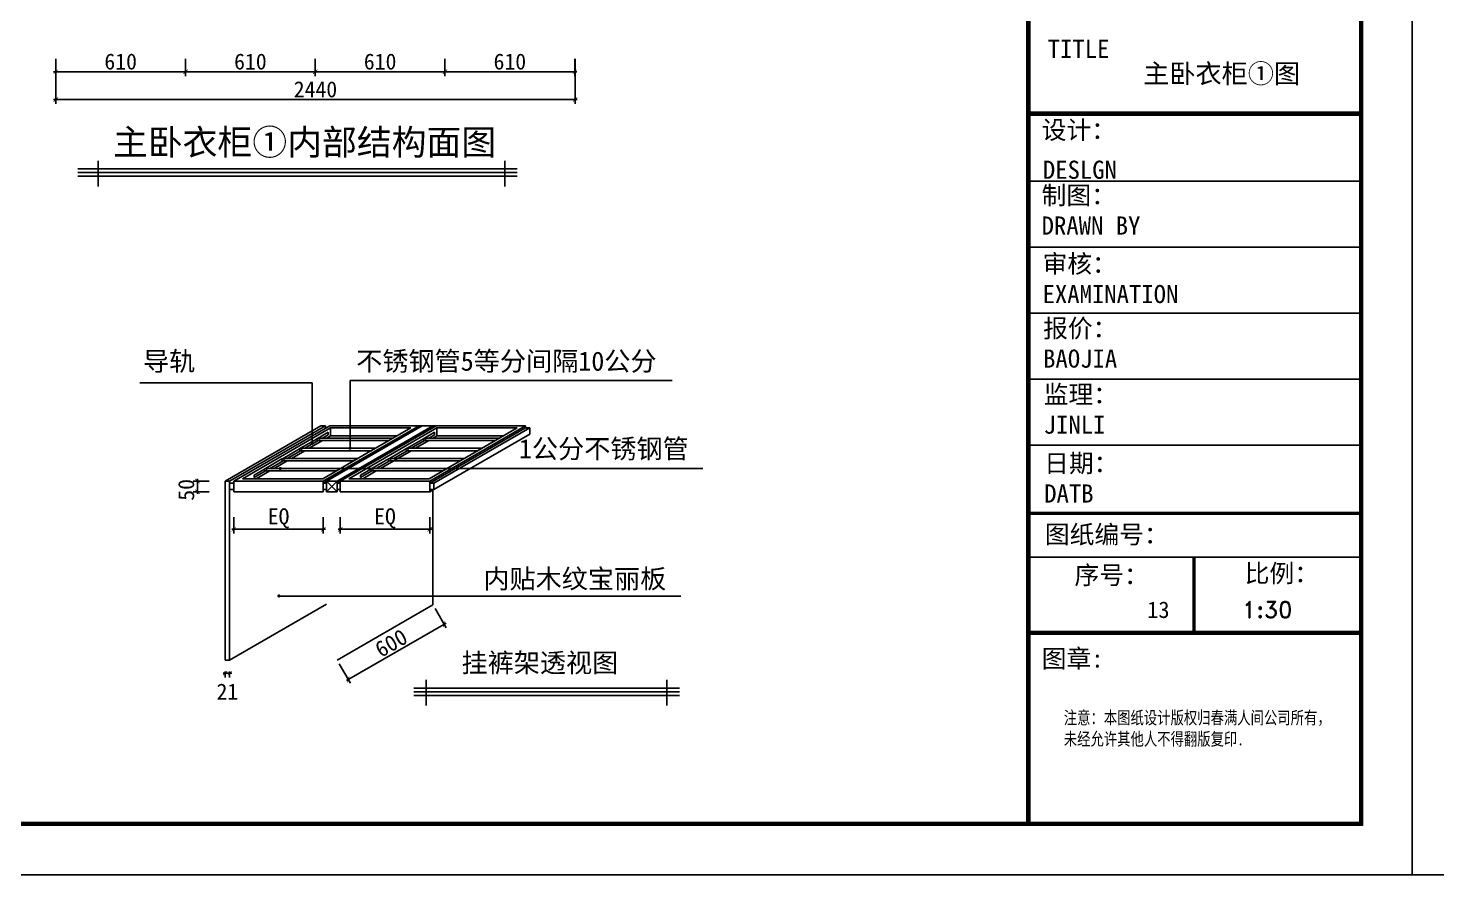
# Model space of a CAD drawing. Header units: millimetres. Extents: x 71641 to 191108, y -23091 to 29972.
# Drawn here: x 136820 to 143437, y -9624 to -5648 of the extents above; entities that cross this region are included whole.
import ezdxf

# ---------------------------------------------------------------- set-up
doc = ezdxf.new("R2010")
doc.units = ezdxf.units.MM
doc.layers.add('00', color=1, linetype='Continuous')
doc.layers.add('家', color=1, linetype='Continuous')
doc.styles.add('2121212', font='SIMFANG.TTF', dxfattribs={"height": 180})
doc.styles.add('30', font='SimSun.ttf', dxfattribs={"height": 75})
doc.styles.get("Standard").update_dxf_attribs({"font": 'SimSun.ttf', "height": 150})
doc.styles.add('STYLE-50B', font='SimSun.ttf', dxfattribs={"width": 0.766, "height": 150})
doc.dimstyles.new('30', dxfattribs={"dimscale": 0, "dimtxt": 90, "dimasz": 20, "dimexe": 20, "dimexo": 20, "dimgap": 10, "dimtad": 1, "dimdec": 0, "dimzin": 0, "dimdsep": 46, "dimtxsty": '30', "dimblk": 'ARCHTICK', "dimcen": 20, "dimdle": 10, "dimclrd": 8, "dimclre": 8, "dimclrt": 2, "dimadec": 0, "dimazin": 0, "dimtfac": 1, "dimtdec": 0, "dimtmove": 2, "dimatfit": 3, "dimldrblk": 'DOT', "dimfxl": 0, "dimtolj": 2, "dimtzin": 0, "dimlwd": -1, "dimarcsym": 0})

# ---------------------------------------------------------------- blocks, each defined once
blk = doc.blocks.new('_ARCHTICK')
at = {"color": 0, "linetype": 'ByBlock', "const_width": 0.15}
blk.add_lwpolyline([(-0.5, -0.5), (0.5, 0.5)], dxfattribs=at)
blk = doc.blocks.new('*D230')
at = {"color": 8, "lineweight": -2}
for p, q in [((136949.3, -5792.4), (136949.3, -6003)), ((139389.3, -5792.4), (139389.3, -6003))]:
    blk.add_line(p, q, dxfattribs=at)
at = {"color": 8}
blk.add_line((136939.3, -5983), (139399.3, -5983), dxfattribs=at)
at = {"layer": 'Defpoints', "color": 0}
for p in [(136949.3, -5772.4), (139389.3, -5772.4), (139389.3, -5983)]:
    blk.add_point(p, dxfattribs=at)
at = {"color": 8, "xscale": 20, "yscale": 20, "zscale": 20, "rotation": 180}
blk.add_blockref('_ARCHTICK', (136949.3, -5983), dxfattribs=at)
at = {"color": 8, "xscale": 20, "yscale": 20, "zscale": 20}
blk.add_blockref('_ARCHTICK', (139389.3, -5983), dxfattribs=at)
at = {"color": 2, "insert": (138169.3, -5935.5), "char_height": 75, "attachment_point": 5, "style": '30'}
blk.add_mtext('\\A2;2440', dxfattribs=at)
blk = doc.blocks.new('_Dot')
at = {"color": 0, "linetype": 'ByBlock', "lineweight": -2}
blk.add_line((-0.5, 0), (-1, 0), dxfattribs=at)
at = {"color": 0, "linetype": 'ByBlock', "const_width": 0.5}
blk.add_lwpolyline([(-0.25, 0, 1), (0.25, 0, 1)], format="xyb", close=True, dxfattribs=at)
blk = doc.blocks.new('DOT')
at = {"color": 0, "linetype": 'ByBlock'}
blk.add_line((-0.5, 0), (-1, 0), dxfattribs=at)
at = {"color": 0, "linetype": 'ByBlock', "const_width": 0.5}
blk.add_lwpolyline([(-0.25, 0, 1), (0.25, 0, 1)], format="xyb", close=True, dxfattribs=at)
blk = doc.blocks.new('*D229')
at = {"color": 8, "lineweight": -2}
for p, q in [((138777.8, -5792.4), (138777.8, -5872.5)), ((139387.3, -5792.4), (139387.3, -5872.5))]:
    blk.add_line(p, q, dxfattribs=at)
at = {"color": 8}
blk.add_line((138767.8, -5852.5), (139397.3, -5852.5), dxfattribs=at)
at = {"layer": 'Defpoints', "color": 0}
for p in [(138777.8, -5772.4), (139387.3, -5772.4), (139387.3, -5852.5)]:
    blk.add_point(p, dxfattribs=at)
at = {"color": 8, "xscale": 20, "yscale": 20, "zscale": 20, "rotation": 180}
blk.add_blockref('_ARCHTICK', (138777.8, -5852.5), dxfattribs=at)
at = {"color": 8, "xscale": 20, "yscale": 20, "zscale": 20}
blk.add_blockref('_ARCHTICK', (139387.3, -5852.5), dxfattribs=at)
at = {"color": 2, "insert": (139082.6, -5805), "char_height": 75, "attachment_point": 5, "style": '30'}
blk.add_mtext('\\A2;610', dxfattribs=at)
blk = doc.blocks.new('*D228')
at = {"color": 8, "lineweight": -2}
for p, q in [((138168.3, -5792.4), (138168.3, -5872.5)), ((138777.8, -5792.4), (138777.8, -5872.5))]:
    blk.add_line(p, q, dxfattribs=at)
at = {"color": 8}
blk.add_line((138158.3, -5852.5), (138787.8, -5852.5), dxfattribs=at)
at = {"layer": 'Defpoints', "color": 0}
for p in [(138168.3, -5772.4), (138777.8, -5772.4), (138777.8, -5852.5)]:
    blk.add_point(p, dxfattribs=at)
at = {"color": 8, "xscale": 20, "yscale": 20, "zscale": 20, "rotation": 180}
blk.add_blockref('_ARCHTICK', (138168.3, -5852.5), dxfattribs=at)
at = {"color": 8, "xscale": 20, "yscale": 20, "zscale": 20}
blk.add_blockref('_ARCHTICK', (138777.8, -5852.5), dxfattribs=at)
at = {"color": 2, "insert": (138473.1, -5805), "char_height": 75, "attachment_point": 5, "style": '30'}
blk.add_mtext('\\A2;610', dxfattribs=at)
blk = doc.blocks.new('*D227')
at = {"color": 8, "lineweight": -2}
for p, q in [((137558.8, -5792.4), (137558.8, -5872.5)), ((138168.3, -5792.4), (138168.3, -5872.5))]:
    blk.add_line(p, q, dxfattribs=at)
at = {"color": 8}
blk.add_line((137548.8, -5852.5), (138178.3, -5852.5), dxfattribs=at)
at = {"layer": 'Defpoints', "color": 0}
for p in [(137558.8, -5772.4), (138168.3, -5772.4), (138168.3, -5852.5)]:
    blk.add_point(p, dxfattribs=at)
at = {"color": 8, "xscale": 20, "yscale": 20, "zscale": 20, "rotation": 180}
blk.add_blockref('_ARCHTICK', (137558.8, -5852.5), dxfattribs=at)
at = {"color": 8, "xscale": 20, "yscale": 20, "zscale": 20}
blk.add_blockref('_ARCHTICK', (138168.3, -5852.5), dxfattribs=at)
at = {"color": 2, "insert": (137863.6, -5805), "char_height": 75, "attachment_point": 5, "style": '30'}
blk.add_mtext('\\A2;610', dxfattribs=at)
blk = doc.blocks.new('*D226')
at = {"color": 8, "lineweight": -2}
for p, q in [((136949.3, -5792.4), (136949.3, -5872.5)), ((137558.8, -5792.4), (137558.8, -5872.5))]:
    blk.add_line(p, q, dxfattribs=at)
at = {"color": 8}
blk.add_line((136939.3, -5852.5), (137568.8, -5852.5), dxfattribs=at)
at = {"layer": 'Defpoints', "color": 0}
for p in [(136949.3, -5772.4), (137558.8, -5772.4), (137558.8, -5852.5)]:
    blk.add_point(p, dxfattribs=at)
at = {"color": 8, "xscale": 20, "yscale": 20, "zscale": 20, "rotation": 180}
blk.add_blockref('_ARCHTICK', (136949.3, -5852.5), dxfattribs=at)
at = {"color": 8, "xscale": 20, "yscale": 20, "zscale": 20}
blk.add_blockref('_ARCHTICK', (137558.8, -5852.5), dxfattribs=at)
at = {"color": 2, "insert": (137254.1, -5805), "char_height": 75, "attachment_point": 5, "style": '30'}
blk.add_mtext('\\A2;610', dxfattribs=at)
blk = doc.blocks.new('*D257')
at = {"color": 8}
blk.add_line((137776, -8001.1), (138216, -8001.1), dxfattribs=at)
at = {"color": 8, "lineweight": -2}
for p, q in [((137786, -7943.3), (137786, -8021.1)), ((138206, -7943.3), (138206, -8021.1))]:
    blk.add_line(p, q, dxfattribs=at)
at = {"layer": 'Defpoints', "color": 0}
for p in [(137786, -7923.3), (138206, -7923.3), (138206, -8001.1)]:
    blk.add_point(p, dxfattribs=at)
at = {"color": 8, "xscale": 20, "yscale": 20, "zscale": 20, "rotation": 180}
blk.add_blockref('_ARCHTICK', (137786, -8001.1), dxfattribs=at)
at = {"color": 8, "xscale": 20, "yscale": 20, "zscale": 20}
blk.add_blockref('_ARCHTICK', (138206, -8001.1), dxfattribs=at)
at = {"color": 2, "insert": (137996, -7949.5), "char_height": 75, "attachment_point": 5, "style": '30'}
blk.add_mtext('\\A2;EQ', dxfattribs=at)
blk = doc.blocks.new('*D258')
at = {"color": 8, "lineweight": -2}
for p, q in [((137745, -8668.6), (137745, -8696.7)), ((137766, -8668.6), (137766, -8696.7))]:
    blk.add_line(p, q, dxfattribs=at)
at = {"color": 8}
blk.add_line((137735, -8676.7), (137776, -8676.7), dxfattribs=at)
at = {"layer": 'Defpoints', "color": 0}
for p in [(137745, -8648.6), (137766, -8648.6), (137766, -8676.7)]:
    blk.add_point(p, dxfattribs=at)
at = {"color": 8, "xscale": 20, "yscale": 20, "zscale": 20, "rotation": 180}
blk.add_blockref('_ARCHTICK', (137745, -8676.7), dxfattribs=at)
at = {"color": 8, "xscale": 20, "yscale": 20, "zscale": 20}
blk.add_blockref('_ARCHTICK', (137766, -8676.7), dxfattribs=at)
at = {"color": 2, "insert": (137755.5, -8763.1), "char_height": 75, "attachment_point": 5, "style": '30'}
blk.add_mtext('\\A2;21', dxfattribs=at)
blk = doc.blocks.new('*D259')
at = {"color": 8, "lineweight": -2}
for p, q in [((137669.5, -7774.4), (137594.7, -7774.4)), ((137669.5, -7824.4), (137594.7, -7824.4))]:
    blk.add_line(p, q, dxfattribs=at)
at = {"color": 8}
blk.add_line((137614.7, -7764.4), (137614.7, -7834.4), dxfattribs=at)
at = {"layer": 'Defpoints', "color": 0}
for p in [(137689.5, -7774.4), (137614.7, -7824.4), (137689.5, -7824.4)]:
    blk.add_point(p, dxfattribs=at)
at = {"color": 8, "xscale": 20, "yscale": 20, "zscale": 20}
for p, rotation in [((137614.7, -7774.4), 90), ((137614.7, -7824.4), 270)]:
    blk.add_blockref('_ARCHTICK', p, dxfattribs=dict(at, rotation=rotation))
at = {"color": 2, "insert": (137562.5, -7815.8), "char_height": 75, "attachment_point": 5, "rotation": 90, "style": '30'}
blk.add_mtext('\\A2;50', dxfattribs=at)
blk = doc.blocks.new('*D260')
at = {"color": 8, "lineweight": -2}
for p, q in [((138731.3, -8372.7), (138784, -8463.9)), ((138281, -8632.7), (138333.6, -8723.9))]:
    blk.add_line(p, q, dxfattribs=at)
at = {"color": 8}
blk.add_line((138315, -8711.6), (138782.6, -8441.6), dxfattribs=at)
at = {"layer": 'Defpoints', "color": 0}
for p in [(138721.3, -8355.4), (138774, -8446.6), (138271, -8615.4)]:
    blk.add_point(p, dxfattribs=at)
at = {"color": 8, "xscale": 20, "yscale": 20, "zscale": 20}
for p, rotation in [((138774, -8446.6), 29.99861346844299), ((138323.6, -8706.6), 209.998613468443)]:
    blk.add_blockref('_ARCHTICK', p, dxfattribs=dict(at, rotation=rotation))
at = {"color": 2, "insert": (138525.1, -8535.5), "char_height": 75, "attachment_point": 5, "rotation": 29.99861, "style": '30'}
blk.add_mtext('\\A2;600', dxfattribs=at)
blk = doc.blocks.new('*D261')
at = {"color": 8}
blk.add_line((138276, -8001.1), (138716, -8001.1), dxfattribs=at)
at = {"color": 8, "lineweight": -2}
for p, q in [((138286, -7943.3), (138286, -8021.1)), ((138706, -7943.3), (138706, -8021.1))]:
    blk.add_line(p, q, dxfattribs=at)
at = {"layer": 'Defpoints', "color": 0}
for p in [(138286, -7923.3), (138706, -7923.3), (138706, -8001.1)]:
    blk.add_point(p, dxfattribs=at)
at = {"color": 8, "xscale": 20, "yscale": 20, "zscale": 20, "rotation": 180}
blk.add_blockref('_ARCHTICK', (138286, -8001.1), dxfattribs=at)
at = {"color": 8, "xscale": 20, "yscale": 20, "zscale": 20}
blk.add_blockref('_ARCHTICK', (138706, -8001.1), dxfattribs=at)
at = {"color": 2, "insert": (138496, -7949.5), "char_height": 75, "attachment_point": 5, "style": '30'}
blk.add_mtext('\\A2;EQ', dxfattribs=at)

msp = doc.modelspace()

# ---------------------------------------------------------------- linework, layer by layer
at = {"color": 3, "lineweight": -2}
for p, q in [((141511.7, -9377.5), (141511.7, -1384.7)), ((141518.4, -9377.5), (141518.4, -1384.7)), ((141525.1, -9377.5), (141525.1, -1384.7)), ((143088.5, -9390.9), (143088.5, -1371.3)), ((131607, -9390.9), (143088.5, -9390.9))]:
    msp.add_line(p, q, dxfattribs=at)
at = {"color": 8, "lineweight": -2}
for p, q in [((141525.1, -6042.3), (143075.1, -6042.3)), ((141525.1, -6048.9), (143075.1, -6048.9)), ((141525.1, -6055.6), (143075.1, -6055.6)), ((141525.1, -6365.7), (143075.1, -6365.7)), ((141525.1, -6675.8), (143075.1, -6675.8)), ((141525.1, -6985.9), (143075.1, -6985.9)), ((141525.1, -7606), (143075.1, -7606)), ((141525.1, -7922.8), (143075.1, -7922.8)), ((141525.1, -7929.5), (143075.1, -7929.5)), ((141525.1, -8132.2), (143075.1, -8132.2)), ((141524.3, -8480.4), (143074.4, -8480.4)), ((141524.3, -8487.1), (143074.4, -8487.1)), ((141524.3, -8493.8), (143074.4, -8493.8))]:
    msp.add_line(p, q, dxfattribs=at)
at = {"color": 8}
for p, q in [((138154.3, -7313.3), (137343.8, -7313.3)), ((138154.3, -7313.3), (138154.3, -7597.2)), ((138331.9, -7301.7), (138331.9, -7620.3)), ((137766, -7774.4), (138216.3, -7514.4)), ((138206, -7774.4), (138656.3, -7514.4)), ((138216.3, -7514.4), (138216.3, -7524.4)), ((138221, -7774.4), (138671.3, -7514.4)), ((138271, -7774.4), (138721.3, -7514.4)), ((138286, -7774.4), (138736.3, -7514.4)), ((138656.3, -7514.4), (138656.3, -7523.1)), ((138706, -7774.4), (139156.3, -7514.4)), ((138706, -7784.4), (139156.3, -7524.4)), ((138721.3, -7514.4), (138721.3, -7523.1)), ((138721.3, -7514.4), (138721.3, -7523.1)), ((139156.3, -7514.4), (139156.3, -7524.4)), ((138534.5, -7572.6), (138182.1, -7572.6)), ((138534.5, -7572.6), (138182.1, -7572.6)), ((138514.5, -7584.2), (138182.1, -7584.2)), ((139034.5, -7572.6), (138682.1, -7572.6)), ((139034.5, -7572.6), (138682.1, -7572.6)), ((139014.5, -7584.2), (138682.1, -7584.2)), ((138369.3, -7668), (138016.9, -7668)), ((138451.9, -7620.3), (138099.5, -7620.3)), ((138431.9, -7631.9), (138099.5, -7631.9)), ((138869.3, -7668), (138516.9, -7668)), ((138951.9, -7620.3), (138599.5, -7620.3)), ((138931.9, -7631.9), (138599.5, -7631.9)), ((138287.2, -7715.4), (137934.8, -7715.4)), ((138267.2, -7726.9), (137934.8, -7726.9)), ((137997.7, -7715.4), (139989.8, -7715.4)), ((138349.3, -7679.6), (138016.9, -7679.6)), ((138767.2, -7726.9), (138434.8, -7726.9)), ((138849.3, -7679.6), (138516.9, -7679.6)), ((138221, -7774.4), (138271, -7824.4)), ((138271, -7774.4), (138221, -7824.4)), ((138706, -7824.4), (138723.3, -7814.4)), ((137997.7, -8314.6), (139885.9, -8314.6))]:
    msp.add_line(p, q, dxfattribs=at)
at = {"color": 8, "ltscale": 250}
msp.add_line((138331.9, -7301.7), (139845, -7301.7), dxfattribs=at)
at = {"color": 3}
for p, q in [((137745, -7774.4), (138195.3, -7514.4)), ((137786, -7774.4), (138236.3, -7514.4)), ((138195.3, -7514.4), (138216.3, -7514.4)), ((138216.3, -7524.4), (138219, -7524.4)), ((138236.3, -7514.4), (139156.3, -7514.4)), ((138726, -7784.4), (139176.3, -7524.4)), ((138739.2, -7524.9), (139117.1, -7524.9)), ((139156.3, -7524.4), (139176.3, -7524.4)), ((139176.3, -7524.4), (139176.3, -7554.4)), ((138726, -7814.4), (139176.3, -7554.4)), ((138739.2, -7562.8), (139051.5, -7562.8)), ((138787.2, -7715.4), (138434.8, -7715.4)), ((137745, -7774.4), (137745, -8615.4)), ((137745, -7774.4), (137766, -7774.4)), ((137766, -7774.4), (137766, -8615.4)), ((137786, -7784.4), (137766, -7784.4)), ((137786, -7774.4), (138206, -7774.4)), ((137786, -7774.4), (137786, -7824.4)), ((138206, -7774.4), (138206, -7824.4)), ((138206, -7784.4), (138221, -7775.7)), ((138206, -7784.4), (138221, -7784.4)), ((138221, -7774.4), (138221, -7824.4)), ((138271, -7774.4), (138221, -7774.4)), ((138271, -7824.4), (138271, -7774.4)), ((138271, -7784.4), (138286, -7775.7)), ((138286, -7784.4), (138271, -7784.4)), ((138286, -7824.4), (138286, -7774.4)), ((138286, -7774.4), (138706, -7774.4)), ((138706, -7774.4), (138706, -7824.4)), ((138706, -7784.4), (138726, -7784.4)), ((138726, -7814.4), (138726, -7784.4)), ((137786, -7814.4), (137766, -7814.4)), ((137786, -7824.4), (138206, -7824.4)), ((138206, -7814.4), (138221, -7814.4)), ((138221, -7824.4), (138271, -7824.4)), ((138271, -7814.4), (138286, -7814.4)), ((138286, -7824.4), (138706, -7824.4)), ((138706, -7814.4), (138726, -7814.4)), ((138721.3, -7815.5), (138721.3, -8355.4)), ((137766, -8615.4), (138221, -8352.7)), ((138271, -8615.4), (138721.3, -8355.4)), ((137745, -8615.4), (137766, -8615.4))]:
    msp.add_line(p, q, dxfattribs=at)
at = {"color": 2}
for p, q in [((137825.9, -7763.5), (138239.2, -7524.9)), ((138239.2, -7524.9), (138239.2, -7562.8)), ((138239.2, -7524.9), (138617.1, -7524.9)), ((138325.9, -7763.5), (138739.2, -7524.9)), ((138410.5, -7644.2), (138617.1, -7524.9)), ((138703.9, -7763.5), (139117.1, -7524.9)), ((138739.2, -7524.9), (138739.2, -7562.8)), ((138739.2, -7524.9), (139117.1, -7524.9)), ((138099.5, -7620.3), (138177.1, -7575.5)), ((138119.5, -7620.3), (138182.1, -7584.2)), ((138139.5, -7620.3), (138202.1, -7584.2)), ((138182.1, -7572.6), (138229.2, -7545.5)), ((138202.1, -7572.6), (138229.2, -7557)), ((138222.1, -7572.6), (138239.2, -7562.8)), ((138229.2, -7545.5), (138229.2, -7557)), ((138239.2, -7562.8), (138551.5, -7562.8)), ((138599.5, -7620.3), (138677.1, -7575.5)), ((138619.5, -7620.3), (138682.1, -7584.2)), ((138639.5, -7620.3), (138702.1, -7584.2)), ((138639.5, -7620.3), (138702.1, -7584.2)), ((138682.1, -7572.6), (138729.2, -7545.5)), ((138702.1, -7572.6), (138729.2, -7557)), ((138722.1, -7572.6), (138739.2, -7562.8)), ((138722.1, -7572.6), (138739.2, -7562.8)), ((138729.2, -7545.5), (138729.2, -7557)), ((138739.2, -7562.8), (139051.5, -7562.8)), ((137934.8, -7715.4), (138011.9, -7670.9)), ((138016.9, -7668), (138094.5, -7623.2)), ((138036.9, -7668), (138099.5, -7631.9)), ((138056.9, -7668), (138119.5, -7631.9)), ((138410.5, -7644.2), (138203.9, -7763.5)), ((138434.8, -7715.4), (138511.9, -7670.9)), ((138474.8, -7715.4), (138619.5, -7631.9)), ((138516.9, -7668), (138594.5, -7623.2)), ((138536.9, -7668), (138599.5, -7631.9)), ((138556.9, -7668), (138619.5, -7631.9)), ((137881.5, -7746.1), (137929.8, -7718.3)), ((137881.5, -7757.7), (137934.8, -7726.9)), ((137891.5, -7763.5), (137954.8, -7726.9)), ((137954.8, -7715.4), (137974.8, -7703.8)), ((137974.8, -7703.8), (138016.9, -7679.6)), ((137974.8, -7715.4), (138036.9, -7679.6)), ((138381.5, -7746.1), (138429.8, -7718.3)), ((138381.5, -7757.7), (138434.8, -7726.9)), ((138391.5, -7763.5), (138454.8, -7726.9)), ((138391.5, -7763.5), (138454.8, -7726.9)), ((138454.8, -7715.4), (138474.8, -7703.8)), ((138474.8, -7715.4), (138536.9, -7679.6)), ((138474.8, -7703.8), (138516.9, -7679.6)), ((137825.9, -7763.5), (138203.9, -7763.5)), ((137881.5, -7746.1), (137881.5, -7757.7)), ((138325.9, -7763.5), (138703.9, -7763.5)), ((138381.5, -7746.1), (138381.5, -7757.7))]:
    msp.add_line(p, q, dxfattribs=at)
at = {"color": 1}
for p, q in [((138739.2, -7524.9), (138739.2, -7562.8)), ((138221, -7774.4), (138271, -7774.4)), ((138221, -7824.4), (138271, -7824.4))]:
    msp.add_line(p, q, dxfattribs=at)
at = {"color": 8, "linetype": 'ByBlock', "lineweight": -2, "ltscale": 500}
for p, q in [((142292.3, -8132.2), (142292.3, -8480.4)), ((142296.2, -8132.2), (142296.2, -8480.4)), ((142300.1, -8132.2), (142300.1, -8480.4))]:
    msp.add_line(p, q, dxfattribs=at)
at = {"color": 3, "lineweight": -2}
for points in [[(131607, -1371.3), (143088.5, -1371.3), (143088.5, -9390.9), (131607, -9390.9)], [(131613.5, -1377.8), (143082, -1377.8), (143082, -9384.4), (131613.5, -9384.4)], [(131620, -1384.3), (143075.5, -1384.3), (143075.5, -9377.9), (131620, -9377.9)]]:
    msp.add_lwpolyline(points, close=True, dxfattribs=at)
at = {"color": 8, "const_width": 7.5}
for points in [[(138150.6, -7597.2, 1), (138158.1, -7597.2, 1)], [(138328.2, -7620.3, 1), (138335.7, -7620.3, 1)], [(138000.4, -7715.4, 1), (138007.9, -7715.4, 1)], [(137994.1, -8314, 1), (138001.6, -8314, 1)]]:
    msp.add_lwpolyline(points, format="xyb", close=True, dxfattribs=at)
at = {"color": 8}
for centre in [(138182.1, -7578.4), (138682.1, -7578.4), (138016.9, -7673.8), (138099.5, -7626.1), (138516.9, -7673.8), (138599.5, -7626.1), (137934.8, -7721.2), (138434.8, -7721.2)]:
    msp.add_circle(centre, 5.77, dxfattribs=at)
at = {"layer": '00', "color": 8, "lineweight": -2}
for p, q in [((137149.2, -6270.8), (137149.2, -6391.7)), ((139058.7, -6270.8), (139058.7, -6391.7)), ((139117.5, -6309.1), (137052.2, -6309.1)), ((139117.5, -6343.3), (137052.2, -6343.3)), ((141525.1, -7295.9), (143075.1, -7295.9)), ((138689.6, -8708.3), (138689.6, -8829.2)), ((139820.2, -8708.3), (139820.2, -8829.2)), ((138630.8, -8746.6), (139879, -8746.6)), ((138630.8, -8780.7), (139879, -8780.7))]:
    msp.add_line(p, q, dxfattribs=at)
at = {"layer": '00', "color": 2, "lineweight": -2}
for p, q in [((139117.5, -6326.2), (137052.2, -6326.2)), ((138630.8, -8763.7), (139879, -8763.7))]:
    msp.add_line(p, q, dxfattribs=at)
at = {"layer": '00', "color": 8, "lineweight": -2}
for points in [[(131374.4, -1138.7), (143321.1, -1138.7), (143321.1, -9623.5), (131374.4, -9623.5)], [(143321.1, -1138.7), (155267.8, -1138.7), (155267.8, -9623.5), (143321.1, -9623.5)]]:
    msp.add_lwpolyline(points, close=True, dxfattribs=at)

# ---------------------------------------------------------------- texts
at = {"color": 8}
for s, insert, char_height, width, attachment_point in [('{\\C2;主卧衣柜①内部结构面图}', (139018.5, -6123.1), 120, 4366.126, 3), ('{\\f宋体|b0|i0|c134|p2;\\C2;挂裤架透视图}', (138855.4, -8582.7), 90, 4291.546, 1)]:
    msp.add_mtext(s, dxfattribs=dict(at, insert=insert, char_height=char_height, width=width, attachment_point=attachment_point))
at = {"color": 2, "char_height": 90, "attachment_point": 1, "style": '30'}
for s, insert in [('{\\f宋体|b0|i0|c134|p2;导轨}', (137359.2, -7166.6)), ('{\\f宋体|b0|i0|c134|p2;不锈钢管5等分间隔10公分}', (138360.7, -7166.2)), ('{\\f宋体|b0|i0|c134|p2;1公分不锈钢管}', (139125, -7577.6)), ('内贴木纹宝丽板', (138958.1, -8188.4))]:
    msp.add_mtext(s, dxfattribs=dict(at, insert=insert))
at = {"layer": '00', "color": 8, "lineweight": -2, "attachment_point": 1, "style": '2121212'}
for s, insert, char_height, width in [('{\\f宋体|b0|i0|c134|p2;TITLE}', (141609.2, -5701.9, 0), 85.272, 1265.567), ('{\\fSimSun|b0|i0|c134|p2;\\C2;主卧衣柜①图}', (142058.4, -5816, 0), 90, 1265.567), ('{\\f宋体|b0|i0|c134|p2;设计：}', (141581, -6083, 0), 85.272, 1265.567), ('{\\f宋体|b0|i0|c134|p2;DESLGN}', (141586.6, -6270, 0), 85.272, 1265.567), ('{\\f宋体|b0|i0|c134|p2;制图：\\PDRAWN BY}', (141580.8, -6390, 0), 85.272, 1265.567), ('{\\f宋体|b0|i0|c134|p2;审核：\\PEXAMINATION}', (141585.1, -6711.6, 0), 85.272, 1265.567), ('{\\f宋体|b0|i0|c134|p2;报价：\\PBAOJIA}', (141587.7, -7014.6, 0), 85.272, 1265.567), ('{\\f宋体|b0|i0|c134|p2;监理：\\PJINLI}', (141590.5, -7324.7, 0), 85.272, 1265.567), ('{\\f宋体|b0|i0|c134|p2;日期：\\PDATB}', (141592.8, -7648.1, 0), 85.272, 1265.567), ('{\\f宋体|b0|i0|c134|p2;图纸编号：}', (141596.2, -7982.5, 0), 85.272, 1265.567), ('{\\f宋体|b0|i0|c134|p2;序号：}', (141735.3, -8173.5, 0), 85.272, 1265.567), ('{\\f宋体|b0|i0|c134|p2;比例：}', (142534.7, -8165.1, 0), 85.272, 1265.567), ('{\\C2;13}', (142076.4, -8340), 77.52, 418.4), ('{\\Fromand.shx;\\C2;1:30}', (142522.9, -8340), 77.52, 418.4), ('{\\f宋体|b0|i0|c134|p2;图章\\f宋体|b0|i0|c0|p2;:}', (141581.1, -8565, 0), 85.272, 1265.567)]:
    msp.add_mtext(s, dxfattribs=dict(at, insert=insert, char_height=char_height, width=width))
at = {"layer": '家', "color": 8, "lineweight": -2, "insert": (141684.9, -8855.8, 0), "char_height": 60, "width": 1265.567, "attachment_point": 1, "style": 'STYLE-50B'}
msp.add_mtext('注意：本图纸设计版权归春满人间公司所有，未经允许其他人不得翻版复印{\\f宋体|b0|i0|c0|p2;.}', dxfattribs=at)

# ---------------------------------------------------------------- dimensions: what is measured, and where the dimension line sits
at = {"color": 3}
for base, p1, p2, picture, middle in [((137558.8186022, -5852.4789624), (136949.3186022, -5772.4046943), (137558.8186022, -5772.4046943), '*D226', (137254.0686022, -5804.9789624)), ((138168.3186022, -5852.4789624), (137558.8186022, -5772.4046943), (138168.3186022, -5772.4046943), '*D227', (137863.5686022, -5804.9789624)), ((138777.8186022, -5852.4789624), (138168.3186022, -5772.4046943), (138777.8186022, -5772.4046943), '*D228', (138473.0686022, -5804.9789624)), ((139387.3186022, -5852.4789624), (138777.8186022, -5772.4046943), (139387.3186022, -5772.4046943), '*D229', (139082.5686022, -5804.9789624))]:
    dim = msp.add_linear_dim(base=base, p1=p1, p2=p2, dimstyle='30', override={"dimscale": 1, "dimtxt": 75, "dimldrblk": 'DOT'}, dxfattribs=at)
    dim.commit()
    dim.dimension.update_dxf_attribs({"geometry": picture, "text_midpoint": middle})
dim = msp.add_aligned_dim(p1=(136949.3, -5772.4), p2=(139389.3, -5772.4), distance=-210.6, dimstyle='30', override={"dimscale": 1, "dimtxt": 75, "dimldrblk": 'DOT'}, dxfattribs=at)
dim.commit()
dim.dimension.update_dxf_attribs({"geometry": '*D230', "text_midpoint": (138169.3, -5935.5)})
at = {"color": 8}
dim = msp.add_linear_dim(base=(137614.7, -7824.4), p1=(137689.5, -7774.4), p2=(137689.5, -7824.4), angle=90, dimstyle='30', override={"dimscale": 1}, dxfattribs=at)
dim.commit()
dim.dimension.update_dxf_attribs({"geometry": '*D259', "text_midpoint": (137562.5, -7815.8), "dimtype": 160})
for base, p1, p2, picture, middle in [((138206, -8001.1), (137786, -7923.3), (138206, -7923.3), '*D257', (137996, -7949.5)), ((138706, -8001.1), (138286, -7923.3), (138706, -7923.3), '*D261', (138496, -7949.5))]:
    dim = msp.add_linear_dim(base=base, p1=p1, p2=p2, text='EQ', dimstyle='30', override={"dimscale": 1}, dxfattribs=at)
    dim.commit()
    dim.dimension.update_dxf_attribs({"geometry": picture, "text_midpoint": middle})
dim = msp.add_aligned_dim(p1=(138271, -8615.4), p2=(138721.3, -8355.4), distance=-105.3, text='600', dimstyle='30', override={"dimscale": 1}, dxfattribs=at)
dim.commit()
dim.dimension.update_dxf_attribs({"geometry": '*D260', "text_midpoint": (138525.1, -8535.5)})
at = {"color": 3}
dim = msp.add_linear_dim(base=(137766, -8676.7), p1=(137745, -8648.6), p2=(137766, -8648.6), dimstyle='30', override={"dimscale": 1}, dxfattribs=at)
dim.commit()
dim.dimension.update_dxf_attribs({"geometry": '*D258', "text_midpoint": (137755.5, -8763.1), "dimtype": 160})

doc.saveas('drawing.dxf')
